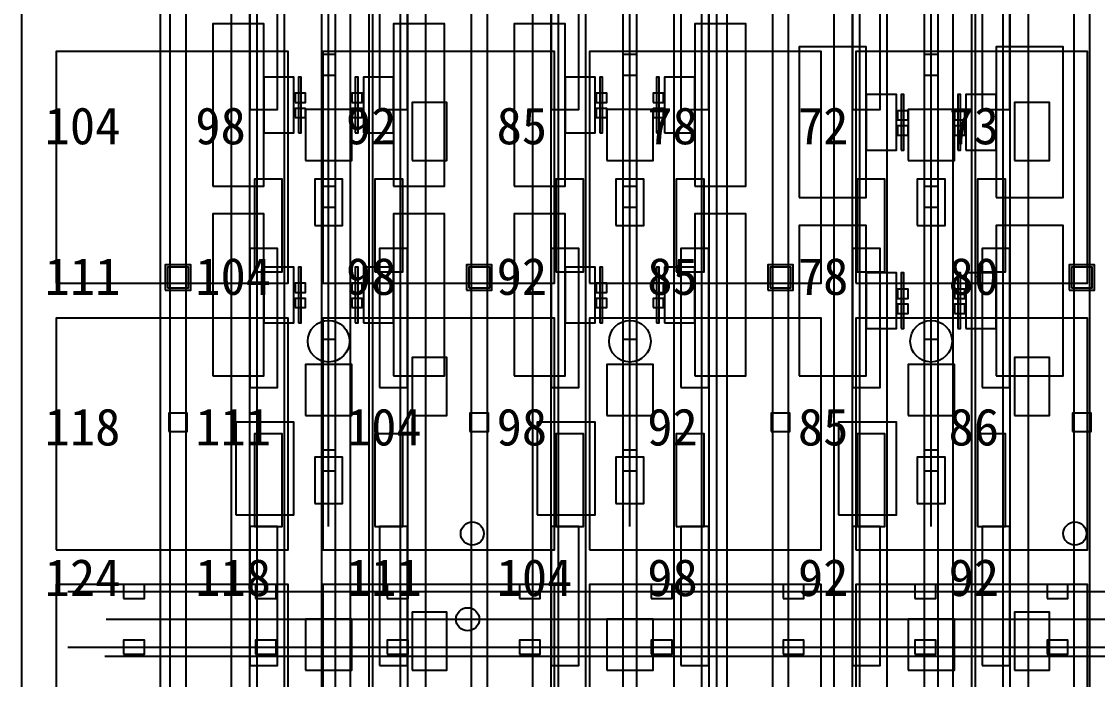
# Model space of a CAD drawing. Header units: metres. Extents: x -1640 to 1560, y -268 to 2338.
# Drawn here: x -281 to -234.57, y 963.4 to 991.8 of the extents above; entities that cross this region are included whole.
import ezdxf

# ---------------------------------------------------------------- set-up
doc = ezdxf.new("R2010")
doc.units = ezdxf.units.M
for name, color, linetype in [('1F_CHL', 4, 'Continuous'), ('1F_EHS_EXTINGUISHER_HYDRANT_CABINET_CONCEPT', 1, 'Continuous'), ('1F_PUMP', 2, 'Continuous'), ('1F_SCR', 3, 'Continuous'), ('1F_STRUCT_COLUMN', 8, 'Continuous'), ('1F_ZONE', 3, 'Continuous'), ('2F_CSF_LATERAL_RACK_CONCEPT', 9, 'Continuous'), ('2F_RFG', 5, 'Continuous'), ('2F_STRUCT_COLUMN', 8, 'Continuous'), ('2F_VMB', 6, 'Continuous'), ('2F_ZONE', 3, 'Continuous'), ('3F_CLEANROOM_OVERHEAD_PIPE_DUCT_CONCEPT', 9, 'Continuous'), ('3F_CVD', 3, 'Continuous'), ('3F_DIFF', 4, 'Continuous'), ('3F_EHS_EGRESS_DIST_M', 2, 'Continuous'), ('3F_EHS_EXTINGUISHER_HYDRANT_CABINET_CONCEPT', 1, 'Continuous'), ('3F_EHS_GAS_DETECTOR', 6, 'Continuous'), ('3F_FOUP', 5, 'Continuous'), ('3F_OHT', 9, 'Continuous'), ('3F_OHTV', 1, 'Continuous'), ('3F_STK', 3, 'Continuous'), ('3F_STRUCT_COLUMN', 8, 'Continuous'), ('3F_TBAR', 6, 'Continuous'), ('3F_ZONE', 3, 'Continuous'), ('4F_FFU', 1, 'Continuous'), ('4F_STRUCT_PLENUM_TRUSS_CONCEPT', 9, 'Continuous'), ('4F_ZONE', 3, 'Continuous'), ('5F_CHL', 4, 'Continuous'), ('5F_EHS_EXTINGUISHER_HYDRANT_CABINET_CONCEPT', 1, 'Continuous'), ('5F_PUMP', 2, 'Continuous'), ('5F_SCR', 3, 'Continuous'), ('5F_STRUCT_COLUMN', 8, 'Continuous'), ('5F_ZONE', 3, 'Continuous'), ('6F_CSF_LATERAL_RACK_CONCEPT', 9, 'Continuous'), ('6F_RFG', 5, 'Continuous'), ('6F_STRUCT_COLUMN', 8, 'Continuous'), ('6F_VMB', 6, 'Continuous'), ('6F_ZONE', 3, 'Continuous'), ('7F_CLEANROOM_OVERHEAD_PIPE_DUCT_CONCEPT', 9, 'Continuous'), ('7F_CVD', 3, 'Continuous'), ('7F_DIFF', 4, 'Continuous'), ('7F_EHS_EGRESS_DIST_M', 2, 'Continuous'), ('7F_EHS_EXTINGUISHER_HYDRANT_CABINET_CONCEPT', 1, 'Continuous'), ('7F_EHS_GAS_DETECTOR', 6, 'Continuous'), ('7F_FOUP', 5, 'Continuous'), ('7F_OHT', 9, 'Continuous'), ('7F_OHTV', 1, 'Continuous'), ('7F_STK', 3, 'Continuous'), ('7F_STRUCT_COLUMN', 8, 'Continuous'), ('7F_TBAR', 6, 'Continuous'), ('7F_ZONE', 3, 'Continuous'), ('8F_FFU', 1, 'Continuous'), ('8F_STRUCT_PLENUM_TRUSS_CONCEPT', 9, 'Continuous'), ('8F_ZONE', 3, 'Continuous'), ('EHS_TREATED_EXHAUST', 30, 'Continuous'), ('UTIL_ELEC.LV_CONCEPT', 2, 'Continuous'), ('UTIL_GAS.BULK_CONCEPT', 2, 'Continuous'), ('UTIL_GAS.SPEC_CONCEPT', 3, 'Continuous'), ('UTIL_PCW.R_CONCEPT', 1, 'Continuous'), ('UTIL_PCW.S_CONCEPT', 6, 'Continuous')]:
    doc.layers.add(name, color=color, linetype=linetype)

msp = doc.modelspace()

# ---------------------------------------------------------------- linework, layer by layer
at = {"layer": '1F_CHL'}
for points in [[(-264.15, 985.8), (-262.65, 985.8), (-262.65, 988.3), (-264.15, 988.3)], [(-238.15, 985.8), (-236.65, 985.8), (-236.65, 988.3), (-238.15, 988.3)], [(-264.15, 974.8), (-262.65, 974.8), (-262.65, 977.3), (-264.15, 977.3)], [(-238.15, 974.8), (-236.65, 974.8), (-236.65, 977.3), (-238.15, 977.3)], [(-264.15, 963.8), (-262.65, 963.8), (-262.65, 966.3), (-264.15, 966.3)], [(-238.15, 963.8), (-236.65, 963.8), (-236.65, 966.3), (-238.15, 966.3)]]:
    msp.add_lwpolyline(points, close=True, dxfattribs=at)
at = {"layer": '1F_EHS_EXTINGUISHER_HYDRANT_CABINET_CONCEPT'}
msp.add_circle((-261.75, 966), 0.5, dxfattribs=at)
at = {"layer": '1F_PUMP'}
for points in [[(-270.95, 981), (-269.75, 981), (-269.75, 985), (-270.95, 985)], [(-265.75, 981), (-264.55, 981), (-264.55, 985), (-265.75, 985)], [(-257.95, 981), (-256.75, 981), (-256.75, 985), (-257.95, 985)], [(-252.75, 981), (-251.55, 981), (-251.55, 985), (-252.75, 985)], [(-244.95, 981), (-243.75, 981), (-243.75, 985), (-244.95, 985)], [(-239.75, 981), (-238.55, 981), (-238.55, 985), (-239.75, 985)], [(-270.95, 970), (-269.75, 970), (-269.75, 974), (-270.95, 974)], [(-265.75, 970), (-264.55, 970), (-264.55, 974), (-265.75, 974)], [(-257.95, 970), (-256.75, 970), (-256.75, 974), (-257.95, 974)], [(-252.75, 970), (-251.55, 970), (-251.55, 974), (-252.75, 974)], [(-244.95, 970), (-243.75, 970), (-243.75, 974), (-244.95, 974)], [(-239.75, 970), (-238.55, 970), (-238.55, 974), (-239.75, 974)]]:
    msp.add_lwpolyline(points, close=True, dxfattribs=at)
at = {"layer": '1F_SCR'}
for points in [[(-268.75, 985.8), (-266.75, 985.8), (-266.75, 988), (-268.75, 988)], [(-255.75, 985.8), (-253.75, 985.8), (-253.75, 988), (-255.75, 988)], [(-242.75, 985.8), (-240.75, 985.8), (-240.75, 988), (-242.75, 988)], [(-268.75, 974.8), (-266.75, 974.8), (-266.75, 977), (-268.75, 977)], [(-255.75, 974.8), (-253.75, 974.8), (-253.75, 977), (-255.75, 977)], [(-242.75, 974.8), (-240.75, 974.8), (-240.75, 977), (-242.75, 977)], [(-268.75, 963.8), (-266.75, 963.8), (-266.75, 966), (-268.75, 966)], [(-255.75, 963.8), (-253.75, 963.8), (-253.75, 966), (-255.75, 966)], [(-242.75, 963.8), (-240.75, 963.8), (-240.75, 966), (-242.75, 966)]]:
    msp.add_lwpolyline(points, close=True, dxfattribs=at)
at = {"layer": '1F_STRUCT_COLUMN'}
for points in [[(-274.8, 980.2), (-273.7, 980.2), (-273.7, 981.3), (-274.8, 981.3)], [(-261.8, 980.2), (-260.7, 980.2), (-260.7, 981.3), (-261.8, 981.3)], [(-248.8, 980.2), (-247.7, 980.2), (-247.7, 981.3), (-248.8, 981.3)], [(-235.8, 980.2), (-234.7, 980.2), (-234.7, 981.3), (-235.8, 981.3)]]:
    msp.add_lwpolyline(points, close=True, dxfattribs=at)
at = {"layer": '1F_ZONE'}
msp.add_lwpolyline([(-281, 887), (-7.5, 887), (-7.5, 1045), (-281, 1045)], close=True, dxfattribs=at)
at = {"layer": '2F_CSF_LATERAL_RACK_CONCEPT'}
for points in [[(-271.95, 891), (-271.15, 891), (-271.15, 1041), (-271.95, 1041)], [(-264.35, 891), (-263.55, 891), (-263.55, 1041), (-264.35, 1041)], [(-258.95, 891), (-258.15, 891), (-258.15, 1041), (-258.95, 1041)], [(-251.35, 891), (-250.55, 891), (-250.55, 1041), (-251.35, 1041)], [(-245.95, 891), (-245.15, 891), (-245.15, 1041), (-245.95, 1041)], [(-238.35, 891), (-237.55, 891), (-237.55, 1041), (-238.35, 1041)]]:
    msp.add_lwpolyline(points, close=True, dxfattribs=at)
at = {"layer": '2F_RFG'}
for points in [[(-271.15, 988), (-269.95, 988), (-269.95, 994), (-271.15, 994)], [(-265.55, 988), (-264.35, 988), (-264.35, 994), (-265.55, 994)], [(-258.15, 988), (-256.95, 988), (-256.95, 994), (-258.15, 994)], [(-252.55, 988), (-251.35, 988), (-251.35, 994), (-252.55, 994)], [(-245.15, 988), (-243.95, 988), (-243.95, 994), (-245.15, 994)], [(-239.55, 988), (-238.35, 988), (-238.35, 994), (-239.55, 994)], [(-271.15, 976), (-269.95, 976), (-269.95, 982), (-271.15, 982)], [(-265.55, 976), (-264.35, 976), (-264.35, 982), (-265.55, 982)], [(-258.15, 976), (-256.95, 976), (-256.95, 982), (-258.15, 982)], [(-252.55, 976), (-251.35, 976), (-251.35, 982), (-252.55, 982)], [(-245.15, 976), (-243.95, 976), (-243.95, 982), (-245.15, 982)], [(-239.55, 976), (-238.35, 976), (-238.35, 982), (-239.55, 982)], [(-271.15, 964), (-269.95, 964), (-269.95, 970), (-271.15, 970)], [(-265.55, 964), (-264.35, 964), (-264.35, 970), (-265.55, 970)], [(-258.15, 964), (-256.95, 964), (-256.95, 970), (-258.15, 970)], [(-252.55, 964), (-251.35, 964), (-251.35, 970), (-252.55, 970)], [(-245.15, 964), (-243.95, 964), (-243.95, 970), (-245.15, 970)], [(-239.55, 964), (-238.35, 964), (-238.35, 970), (-239.55, 970)]]:
    msp.add_lwpolyline(points, close=True, dxfattribs=at)
at = {"layer": '2F_STRUCT_COLUMN'}
for points in [[(-274.7, 980.3), (-273.8, 980.3), (-273.8, 981.2), (-274.7, 981.2)], [(-261.7, 980.3), (-260.8, 980.3), (-260.8, 981.2), (-261.7, 981.2)], [(-248.7, 980.3), (-247.8, 980.3), (-247.8, 981.2), (-248.7, 981.2)], [(-235.7, 980.3), (-234.8, 980.3), (-234.8, 981.2), (-235.7, 981.2)]]:
    msp.add_lwpolyline(points, close=True, dxfattribs=at)
at = {"layer": '2F_VMB'}
for points in [[(-268.35, 983), (-267.15, 983), (-267.15, 985), (-268.35, 985)], [(-255.35, 983), (-254.15, 983), (-254.15, 985), (-255.35, 985)], [(-242.35, 983), (-241.15, 983), (-241.15, 985), (-242.35, 985)], [(-268.35, 971), (-267.15, 971), (-267.15, 973), (-268.35, 973)], [(-255.35, 971), (-254.15, 971), (-254.15, 973), (-255.35, 973)], [(-242.35, 971), (-241.15, 971), (-241.15, 973), (-242.35, 973)]]:
    msp.add_lwpolyline(points, close=True, dxfattribs=at)
at = {"layer": '2F_ZONE'}
msp.add_lwpolyline([(-281, 887), (-7.5, 887), (-7.5, 1045), (-281, 1045)], close=True, dxfattribs=at)
at = {"layer": '3F_CLEANROOM_OVERHEAD_PIPE_DUCT_CONCEPT'}
for points in [[(-270.85, 890), (-269.65, 890), (-269.65, 1042), (-270.85, 1042)], [(-265.85, 890), (-264.65, 890), (-264.65, 1042), (-265.85, 1042)], [(-257.85, 890), (-256.65, 890), (-256.65, 1042), (-257.85, 1042)], [(-252.85, 890), (-251.65, 890), (-251.65, 1042), (-252.85, 1042)], [(-244.85, 890), (-243.65, 890), (-243.65, 1042), (-244.85, 1042)], [(-239.85, 890), (-238.65, 890), (-238.65, 1042), (-239.85, 1042)]]:
    msp.add_lwpolyline(points, close=True, dxfattribs=at)
at = {"layer": '3F_CVD'}
for points in [[(-247.45, 984.2), (-244.55, 984.2), (-244.55, 990.7), (-247.45, 990.7)], [(-238.95, 984.2), (-236.05, 984.2), (-236.05, 990.7), (-238.95, 990.7)], [(-244.55, 986.25), (-243.25, 986.25), (-243.25, 988.65), (-244.55, 988.65)], [(-240.25, 986.25), (-238.95, 986.25), (-238.95, 988.65), (-240.25, 988.65)], [(-247.45, 976.5), (-244.55, 976.5), (-244.55, 983), (-247.45, 983)], [(-238.95, 976.5), (-236.05, 976.5), (-236.05, 983), (-238.95, 983)], [(-244.55, 978.55), (-243.25, 978.55), (-243.25, 980.95), (-244.55, 980.95)], [(-240.25, 978.55), (-238.95, 978.55), (-238.95, 980.95), (-240.25, 980.95)]]:
    msp.add_lwpolyline(points, close=True, dxfattribs=at)
at = {"layer": '3F_DIFF'}
for points in [[(-272.75, 984.7), (-270.55, 984.7), (-270.55, 991.7), (-272.75, 991.7)], [(-264.95, 984.7), (-262.75, 984.7), (-262.75, 991.7), (-264.95, 991.7)], [(-259.75, 984.7), (-257.55, 984.7), (-257.55, 991.7), (-259.75, 991.7)], [(-251.95, 984.7), (-249.75, 984.7), (-249.75, 991.7), (-251.95, 991.7)], [(-270.55, 987), (-269.25, 987), (-269.25, 989.4), (-270.55, 989.4)], [(-266.25, 987), (-264.95, 987), (-264.95, 989.4), (-266.25, 989.4)], [(-257.55, 987), (-256.25, 987), (-256.25, 989.4), (-257.55, 989.4)], [(-253.25, 987), (-251.95, 987), (-251.95, 989.4), (-253.25, 989.4)], [(-272.75, 976.5), (-270.55, 976.5), (-270.55, 983.5), (-272.75, 983.5)], [(-264.95, 976.5), (-262.75, 976.5), (-262.75, 983.5), (-264.95, 983.5)], [(-259.75, 976.5), (-257.55, 976.5), (-257.55, 983.5), (-259.75, 983.5)], [(-251.95, 976.5), (-249.75, 976.5), (-249.75, 983.5), (-251.95, 983.5)], [(-270.55, 978.8), (-269.25, 978.8), (-269.25, 981.2), (-270.55, 981.2)], [(-266.25, 978.8), (-264.95, 978.8), (-264.95, 981.2), (-266.25, 981.2)], [(-257.55, 978.8), (-256.25, 978.8), (-256.25, 981.2), (-257.55, 981.2)], [(-253.25, 978.8), (-251.95, 978.8), (-251.95, 981.2), (-253.25, 981.2)]]:
    msp.add_lwpolyline(points, close=True, dxfattribs=at)
at = {"layer": '3F_EHS_EXTINGUISHER_HYDRANT_CABINET_CONCEPT'}
for centre in [(-261.55, 969.7), (-235.55, 969.7)]:
    msp.add_circle(centre, 0.5, dxfattribs=at)
at = {"layer": '3F_EHS_GAS_DETECTOR'}
for centre in [(-267.75, 978), (-254.75, 978), (-241.75, 978)]:
    msp.add_circle(centre, 0.9, dxfattribs=at)
at = {"layer": '3F_FOUP'}
for points in [[(-269.2, 988.3), (-268.75, 988.3), (-268.75, 988.7), (-269.2, 988.7)], [(-266.75, 988.3), (-266.3, 988.3), (-266.3, 988.7), (-266.75, 988.7)], [(-256.2, 988.3), (-255.75, 988.3), (-255.75, 988.7), (-256.2, 988.7)], [(-253.75, 988.3), (-253.3, 988.3), (-253.3, 988.7), (-253.75, 988.7)], [(-269.2, 987.65), (-268.75, 987.65), (-268.75, 988.05), (-269.2, 988.05)], [(-266.75, 987.65), (-266.3, 987.65), (-266.3, 988.05), (-266.75, 988.05)], [(-256.2, 987.65), (-255.75, 987.65), (-255.75, 988.05), (-256.2, 988.05)], [(-253.75, 987.65), (-253.3, 987.65), (-253.3, 988.05), (-253.75, 988.05)], [(-243.2, 987.55), (-242.75, 987.55), (-242.75, 987.95), (-243.2, 987.95)], [(-240.75, 987.55), (-240.3, 987.55), (-240.3, 987.95), (-240.75, 987.95)], [(-243.2, 986.9), (-242.75, 986.9), (-242.75, 987.3), (-243.2, 987.3)], [(-240.75, 986.9), (-240.3, 986.9), (-240.3, 987.3), (-240.75, 987.3)], [(-269.2, 980.1), (-268.75, 980.1), (-268.75, 980.5), (-269.2, 980.5)], [(-266.75, 980.1), (-266.3, 980.1), (-266.3, 980.5), (-266.75, 980.5)], [(-256.2, 980.1), (-255.75, 980.1), (-255.75, 980.5), (-256.2, 980.5)], [(-253.75, 980.1), (-253.3, 980.1), (-253.3, 980.5), (-253.75, 980.5)], [(-243.2, 979.85), (-242.75, 979.85), (-242.75, 980.25), (-243.2, 980.25)], [(-240.75, 979.85), (-240.3, 979.85), (-240.3, 980.25), (-240.75, 980.25)], [(-269.2, 979.45), (-268.75, 979.45), (-268.75, 979.85), (-269.2, 979.85)], [(-266.75, 979.45), (-266.3, 979.45), (-266.3, 979.85), (-266.75, 979.85)], [(-256.2, 979.45), (-255.75, 979.45), (-255.75, 979.85), (-256.2, 979.85)], [(-253.75, 979.45), (-253.3, 979.45), (-253.3, 979.85), (-253.75, 979.85)], [(-243.2, 979.2), (-242.75, 979.2), (-242.75, 979.6), (-243.2, 979.6)], [(-240.75, 979.2), (-240.3, 979.2), (-240.3, 979.6), (-240.75, 979.6)]]:
    msp.add_lwpolyline(points, close=True, dxfattribs=at)
at = {"layer": '3F_OHT'}
for p, q in [((-267.75, 970), (-267.75, 1042)), ((-254.75, 970), (-254.75, 1042)), ((-241.75, 970), (-241.75, 1042)), ((-279, 967.2), (-9.5, 967.2)), ((-279, 964.8), (-9.5, 964.8))]:
    msp.add_line(p, q, dxfattribs=at)
at = {"layer": '3F_OHTV'}
for points in [[(-268.05, 989.48), (-267.45, 989.48), (-267.45, 990.38), (-268.05, 990.38)], [(-255.05, 989.48), (-254.45, 989.48), (-254.45, 990.38), (-255.05, 990.38)], [(-242.05, 989.48), (-241.45, 989.48), (-241.45, 990.38), (-242.05, 990.38)], [(-268.05, 983.78), (-267.45, 983.78), (-267.45, 984.68), (-268.05, 984.68)], [(-255.05, 983.78), (-254.45, 983.78), (-254.45, 984.68), (-255.05, 984.68)], [(-242.05, 983.78), (-241.45, 983.78), (-241.45, 984.68), (-242.05, 984.68)], [(-268.05, 978.09), (-267.45, 978.09), (-267.45, 978.99), (-268.05, 978.99)], [(-255.05, 978.09), (-254.45, 978.09), (-254.45, 978.99), (-255.05, 978.99)], [(-242.05, 978.09), (-241.45, 978.09), (-241.45, 978.99), (-242.05, 978.99)], [(-268.05, 972.4), (-267.45, 972.4), (-267.45, 973.3), (-268.05, 973.3)], [(-255.05, 972.4), (-254.45, 972.4), (-254.45, 973.3), (-255.05, 973.3)], [(-242.05, 972.4), (-241.45, 972.4), (-241.45, 973.3), (-242.05, 973.3)], [(-276.6, 966.9), (-275.7, 966.9), (-275.7, 967.5), (-276.6, 967.5)], [(-270.91, 966.9), (-270.01, 966.9), (-270.01, 967.5), (-270.91, 967.5)], [(-265.22, 966.9), (-264.32, 966.9), (-264.32, 967.5), (-265.22, 967.5)], [(-259.52, 966.9), (-258.62, 966.9), (-258.62, 967.5), (-259.52, 967.5)], [(-253.83, 966.9), (-252.93, 966.9), (-252.93, 967.5), (-253.83, 967.5)], [(-248.14, 966.9), (-247.24, 966.9), (-247.24, 967.5), (-248.14, 967.5)], [(-242.45, 966.9), (-241.55, 966.9), (-241.55, 967.5), (-242.45, 967.5)], [(-236.75, 966.9), (-235.85, 966.9), (-235.85, 967.5), (-236.75, 967.5)], [(-276.6, 964.5), (-275.7, 964.5), (-275.7, 965.1), (-276.6, 965.1)], [(-270.91, 964.5), (-270.01, 964.5), (-270.01, 965.1), (-270.91, 965.1)], [(-265.22, 964.5), (-264.32, 964.5), (-264.32, 965.1), (-265.22, 965.1)], [(-259.52, 964.5), (-258.62, 964.5), (-258.62, 965.1), (-259.52, 965.1)], [(-253.83, 964.5), (-252.93, 964.5), (-252.93, 965.1), (-253.83, 965.1)], [(-248.14, 964.5), (-247.24, 964.5), (-247.24, 965.1), (-248.14, 965.1)], [(-242.45, 964.5), (-241.55, 964.5), (-241.55, 965.1), (-242.45, 965.1)], [(-236.75, 964.5), (-235.85, 964.5), (-235.85, 965.1), (-236.75, 965.1)]]:
    msp.add_lwpolyline(points, close=True, dxfattribs=at)
at = {"layer": '3F_STK'}
for points in [[(-271.75, 970.5), (-269.25, 970.5), (-269.25, 974.5), (-271.75, 974.5)], [(-258.75, 970.5), (-256.25, 970.5), (-256.25, 974.5), (-258.75, 974.5)], [(-245.75, 970.5), (-243.25, 970.5), (-243.25, 974.5), (-245.75, 974.5)]]:
    msp.add_lwpolyline(points, close=True, dxfattribs=at)
at = {"layer": '3F_STRUCT_COLUMN'}
for points in [[(-274.65, 974.1), (-273.85, 974.1), (-273.85, 974.9), (-274.65, 974.9)], [(-261.65, 974.1), (-260.85, 974.1), (-260.85, 974.9), (-261.65, 974.9)], [(-248.65, 974.1), (-247.85, 974.1), (-247.85, 974.9), (-248.65, 974.9)], [(-235.65, 974.1), (-234.85, 974.1), (-234.85, 974.9), (-235.65, 974.9)]]:
    msp.add_lwpolyline(points, close=True, dxfattribs=at)
at = {"layer": '3F_TBAR'}
for points in [[(-269.05, 987), (-268.93, 987), (-268.93, 989.4), (-269.05, 989.4)], [(-266.6, 987), (-266.48, 987), (-266.48, 989.4), (-266.6, 989.4)], [(-256.05, 987), (-255.93, 987), (-255.93, 989.4), (-256.05, 989.4)], [(-253.6, 987), (-253.48, 987), (-253.48, 989.4), (-253.6, 989.4)], [(-243.05, 986.25), (-242.93, 986.25), (-242.93, 988.65), (-243.05, 988.65)], [(-240.6, 986.25), (-240.48, 986.25), (-240.48, 988.65), (-240.6, 988.65)], [(-269.05, 978.8), (-268.93, 978.8), (-268.93, 981.2), (-269.05, 981.2)], [(-266.6, 978.8), (-266.48, 978.8), (-266.48, 981.2), (-266.6, 981.2)], [(-256.05, 978.8), (-255.93, 978.8), (-255.93, 981.2), (-256.05, 981.2)], [(-253.6, 978.8), (-253.48, 978.8), (-253.48, 981.2), (-253.6, 981.2)], [(-243.05, 978.55), (-242.93, 978.55), (-242.93, 980.95), (-243.05, 980.95)], [(-240.6, 978.55), (-240.48, 978.55), (-240.48, 980.95), (-240.6, 980.95)]]:
    msp.add_lwpolyline(points, close=True, dxfattribs=at)
at = {"layer": '3F_ZONE'}
msp.add_lwpolyline([(-281, 887), (-7.5, 887), (-7.5, 1045), (-281, 1045)], close=True, dxfattribs=at)
at = {"layer": '4F_FFU'}
for points in [[(-279.5, 980.5), (-269.5, 980.5), (-269.5, 990.5), (-279.5, 990.5)], [(-268, 980.5), (-258, 980.5), (-258, 990.5), (-268, 990.5)], [(-256.5, 980.5), (-246.5, 980.5), (-246.5, 990.5), (-256.5, 990.5)], [(-245, 980.5), (-235, 980.5), (-235, 990.5), (-245, 990.5)], [(-279.5, 969), (-269.5, 969), (-269.5, 979), (-279.5, 979)], [(-268, 969), (-258, 969), (-258, 979), (-268, 979)], [(-256.5, 969), (-246.5, 969), (-246.5, 979), (-256.5, 979)], [(-245, 969), (-235, 969), (-235, 979), (-245, 979)], [(-279.5, 957.5), (-269.5, 957.5), (-269.5, 967.5), (-279.5, 967.5)], [(-268, 957.5), (-258, 957.5), (-258, 967.5), (-268, 967.5)], [(-256.5, 957.5), (-246.5, 957.5), (-246.5, 967.5), (-256.5, 967.5)], [(-245, 957.5), (-235, 957.5), (-235, 967.5), (-245, 967.5)]]:
    msp.add_lwpolyline(points, close=True, dxfattribs=at)
at = {"layer": '4F_STRUCT_PLENUM_TRUSS_CONCEPT'}
for points in [[(-274.6, 887), (-273.9, 887), (-273.9, 1045), (-274.6, 1045)], [(-261.6, 887), (-260.9, 887), (-260.9, 1045), (-261.6, 1045)], [(-248.6, 887), (-247.9, 887), (-247.9, 1045), (-248.6, 1045)], [(-235.6, 887), (-234.9, 887), (-234.9, 1045), (-235.6, 1045)]]:
    msp.add_lwpolyline(points, close=True, dxfattribs=at)
at = {"layer": '4F_ZONE'}
msp.add_lwpolyline([(-281, 887), (-7.5, 887), (-7.5, 1045), (-281, 1045)], close=True, dxfattribs=at)
at = {"layer": '5F_CHL'}
for points in [[(-264.15, 985.8), (-262.65, 985.8), (-262.65, 988.3), (-264.15, 988.3)], [(-238.15, 985.8), (-236.65, 985.8), (-236.65, 988.3), (-238.15, 988.3)], [(-264.15, 974.8), (-262.65, 974.8), (-262.65, 977.3), (-264.15, 977.3)], [(-238.15, 974.8), (-236.65, 974.8), (-236.65, 977.3), (-238.15, 977.3)], [(-264.15, 963.8), (-262.65, 963.8), (-262.65, 966.3), (-264.15, 966.3)], [(-238.15, 963.8), (-236.65, 963.8), (-236.65, 966.3), (-238.15, 966.3)]]:
    msp.add_lwpolyline(points, close=True, dxfattribs=at)
at = {"layer": '5F_EHS_EXTINGUISHER_HYDRANT_CABINET_CONCEPT'}
msp.add_circle((-261.75, 966), 0.5, dxfattribs=at)
at = {"layer": '5F_PUMP'}
for points in [[(-270.95, 981), (-269.75, 981), (-269.75, 985), (-270.95, 985)], [(-265.75, 981), (-264.55, 981), (-264.55, 985), (-265.75, 985)], [(-257.95, 981), (-256.75, 981), (-256.75, 985), (-257.95, 985)], [(-252.75, 981), (-251.55, 981), (-251.55, 985), (-252.75, 985)], [(-244.95, 981), (-243.75, 981), (-243.75, 985), (-244.95, 985)], [(-239.75, 981), (-238.55, 981), (-238.55, 985), (-239.75, 985)], [(-270.95, 970), (-269.75, 970), (-269.75, 974), (-270.95, 974)], [(-265.75, 970), (-264.55, 970), (-264.55, 974), (-265.75, 974)], [(-257.95, 970), (-256.75, 970), (-256.75, 974), (-257.95, 974)], [(-252.75, 970), (-251.55, 970), (-251.55, 974), (-252.75, 974)], [(-244.95, 970), (-243.75, 970), (-243.75, 974), (-244.95, 974)], [(-239.75, 970), (-238.55, 970), (-238.55, 974), (-239.75, 974)]]:
    msp.add_lwpolyline(points, close=True, dxfattribs=at)
at = {"layer": '5F_SCR'}
for points in [[(-268.75, 985.8), (-266.75, 985.8), (-266.75, 988), (-268.75, 988)], [(-255.75, 985.8), (-253.75, 985.8), (-253.75, 988), (-255.75, 988)], [(-242.75, 985.8), (-240.75, 985.8), (-240.75, 988), (-242.75, 988)], [(-268.75, 974.8), (-266.75, 974.8), (-266.75, 977), (-268.75, 977)], [(-255.75, 974.8), (-253.75, 974.8), (-253.75, 977), (-255.75, 977)], [(-242.75, 974.8), (-240.75, 974.8), (-240.75, 977), (-242.75, 977)], [(-268.75, 963.8), (-266.75, 963.8), (-266.75, 966), (-268.75, 966)], [(-255.75, 963.8), (-253.75, 963.8), (-253.75, 966), (-255.75, 966)], [(-242.75, 963.8), (-240.75, 963.8), (-240.75, 966), (-242.75, 966)]]:
    msp.add_lwpolyline(points, close=True, dxfattribs=at)
at = {"layer": '5F_STRUCT_COLUMN'}
for points in [[(-274.8, 980.2), (-273.7, 980.2), (-273.7, 981.3), (-274.8, 981.3)], [(-261.8, 980.2), (-260.7, 980.2), (-260.7, 981.3), (-261.8, 981.3)], [(-248.8, 980.2), (-247.7, 980.2), (-247.7, 981.3), (-248.8, 981.3)], [(-235.8, 980.2), (-234.7, 980.2), (-234.7, 981.3), (-235.8, 981.3)]]:
    msp.add_lwpolyline(points, close=True, dxfattribs=at)
at = {"layer": '5F_ZONE'}
msp.add_lwpolyline([(-281, 887), (-7.5, 887), (-7.5, 1045), (-281, 1045)], close=True, dxfattribs=at)
at = {"layer": '6F_CSF_LATERAL_RACK_CONCEPT'}
for points in [[(-271.95, 891), (-271.15, 891), (-271.15, 1041), (-271.95, 1041)], [(-264.35, 891), (-263.55, 891), (-263.55, 1041), (-264.35, 1041)], [(-258.95, 891), (-258.15, 891), (-258.15, 1041), (-258.95, 1041)], [(-251.35, 891), (-250.55, 891), (-250.55, 1041), (-251.35, 1041)], [(-245.95, 891), (-245.15, 891), (-245.15, 1041), (-245.95, 1041)], [(-238.35, 891), (-237.55, 891), (-237.55, 1041), (-238.35, 1041)]]:
    msp.add_lwpolyline(points, close=True, dxfattribs=at)
at = {"layer": '6F_RFG'}
for points in [[(-271.15, 988), (-269.95, 988), (-269.95, 994), (-271.15, 994)], [(-265.55, 988), (-264.35, 988), (-264.35, 994), (-265.55, 994)], [(-258.15, 988), (-256.95, 988), (-256.95, 994), (-258.15, 994)], [(-252.55, 988), (-251.35, 988), (-251.35, 994), (-252.55, 994)], [(-245.15, 988), (-243.95, 988), (-243.95, 994), (-245.15, 994)], [(-239.55, 988), (-238.35, 988), (-238.35, 994), (-239.55, 994)], [(-271.15, 976), (-269.95, 976), (-269.95, 982), (-271.15, 982)], [(-265.55, 976), (-264.35, 976), (-264.35, 982), (-265.55, 982)], [(-258.15, 976), (-256.95, 976), (-256.95, 982), (-258.15, 982)], [(-252.55, 976), (-251.35, 976), (-251.35, 982), (-252.55, 982)], [(-245.15, 976), (-243.95, 976), (-243.95, 982), (-245.15, 982)], [(-239.55, 976), (-238.35, 976), (-238.35, 982), (-239.55, 982)], [(-271.15, 964), (-269.95, 964), (-269.95, 970), (-271.15, 970)], [(-265.55, 964), (-264.35, 964), (-264.35, 970), (-265.55, 970)], [(-258.15, 964), (-256.95, 964), (-256.95, 970), (-258.15, 970)], [(-252.55, 964), (-251.35, 964), (-251.35, 970), (-252.55, 970)], [(-245.15, 964), (-243.95, 964), (-243.95, 970), (-245.15, 970)], [(-239.55, 964), (-238.35, 964), (-238.35, 970), (-239.55, 970)]]:
    msp.add_lwpolyline(points, close=True, dxfattribs=at)
at = {"layer": '6F_STRUCT_COLUMN'}
for points in [[(-274.7, 980.3), (-273.8, 980.3), (-273.8, 981.2), (-274.7, 981.2)], [(-261.7, 980.3), (-260.8, 980.3), (-260.8, 981.2), (-261.7, 981.2)], [(-248.7, 980.3), (-247.8, 980.3), (-247.8, 981.2), (-248.7, 981.2)], [(-235.7, 980.3), (-234.8, 980.3), (-234.8, 981.2), (-235.7, 981.2)]]:
    msp.add_lwpolyline(points, close=True, dxfattribs=at)
at = {"layer": '6F_VMB'}
for points in [[(-268.35, 983), (-267.15, 983), (-267.15, 985), (-268.35, 985)], [(-255.35, 983), (-254.15, 983), (-254.15, 985), (-255.35, 985)], [(-242.35, 983), (-241.15, 983), (-241.15, 985), (-242.35, 985)], [(-268.35, 971), (-267.15, 971), (-267.15, 973), (-268.35, 973)], [(-255.35, 971), (-254.15, 971), (-254.15, 973), (-255.35, 973)], [(-242.35, 971), (-241.15, 971), (-241.15, 973), (-242.35, 973)]]:
    msp.add_lwpolyline(points, close=True, dxfattribs=at)
at = {"layer": '6F_ZONE'}
msp.add_lwpolyline([(-281, 887), (-7.5, 887), (-7.5, 1045), (-281, 1045)], close=True, dxfattribs=at)
at = {"layer": '7F_CLEANROOM_OVERHEAD_PIPE_DUCT_CONCEPT'}
for points in [[(-270.85, 890), (-269.65, 890), (-269.65, 1042), (-270.85, 1042)], [(-265.85, 890), (-264.65, 890), (-264.65, 1042), (-265.85, 1042)], [(-257.85, 890), (-256.65, 890), (-256.65, 1042), (-257.85, 1042)], [(-252.85, 890), (-251.65, 890), (-251.65, 1042), (-252.85, 1042)], [(-244.85, 890), (-243.65, 890), (-243.65, 1042), (-244.85, 1042)], [(-239.85, 890), (-238.65, 890), (-238.65, 1042), (-239.85, 1042)]]:
    msp.add_lwpolyline(points, close=True, dxfattribs=at)
at = {"layer": '7F_CVD'}
for points in [[(-247.45, 984.2), (-244.55, 984.2), (-244.55, 990.7), (-247.45, 990.7)], [(-238.95, 984.2), (-236.05, 984.2), (-236.05, 990.7), (-238.95, 990.7)], [(-244.55, 986.25), (-243.25, 986.25), (-243.25, 988.65), (-244.55, 988.65)], [(-240.25, 986.25), (-238.95, 986.25), (-238.95, 988.65), (-240.25, 988.65)], [(-247.45, 976.5), (-244.55, 976.5), (-244.55, 983), (-247.45, 983)], [(-238.95, 976.5), (-236.05, 976.5), (-236.05, 983), (-238.95, 983)], [(-244.55, 978.55), (-243.25, 978.55), (-243.25, 980.95), (-244.55, 980.95)], [(-240.25, 978.55), (-238.95, 978.55), (-238.95, 980.95), (-240.25, 980.95)]]:
    msp.add_lwpolyline(points, close=True, dxfattribs=at)
at = {"layer": '7F_DIFF'}
for points in [[(-272.75, 984.7), (-270.55, 984.7), (-270.55, 991.7), (-272.75, 991.7)], [(-264.95, 984.7), (-262.75, 984.7), (-262.75, 991.7), (-264.95, 991.7)], [(-259.75, 984.7), (-257.55, 984.7), (-257.55, 991.7), (-259.75, 991.7)], [(-251.95, 984.7), (-249.75, 984.7), (-249.75, 991.7), (-251.95, 991.7)], [(-270.55, 987), (-269.25, 987), (-269.25, 989.4), (-270.55, 989.4)], [(-266.25, 987), (-264.95, 987), (-264.95, 989.4), (-266.25, 989.4)], [(-257.55, 987), (-256.25, 987), (-256.25, 989.4), (-257.55, 989.4)], [(-253.25, 987), (-251.95, 987), (-251.95, 989.4), (-253.25, 989.4)], [(-272.75, 976.5), (-270.55, 976.5), (-270.55, 983.5), (-272.75, 983.5)], [(-264.95, 976.5), (-262.75, 976.5), (-262.75, 983.5), (-264.95, 983.5)], [(-259.75, 976.5), (-257.55, 976.5), (-257.55, 983.5), (-259.75, 983.5)], [(-251.95, 976.5), (-249.75, 976.5), (-249.75, 983.5), (-251.95, 983.5)], [(-270.55, 978.8), (-269.25, 978.8), (-269.25, 981.2), (-270.55, 981.2)], [(-266.25, 978.8), (-264.95, 978.8), (-264.95, 981.2), (-266.25, 981.2)], [(-257.55, 978.8), (-256.25, 978.8), (-256.25, 981.2), (-257.55, 981.2)], [(-253.25, 978.8), (-251.95, 978.8), (-251.95, 981.2), (-253.25, 981.2)]]:
    msp.add_lwpolyline(points, close=True, dxfattribs=at)
at = {"layer": '7F_EHS_EXTINGUISHER_HYDRANT_CABINET_CONCEPT'}
for centre in [(-261.55, 969.7), (-235.55, 969.7)]:
    msp.add_circle(centre, 0.5, dxfattribs=at)
at = {"layer": '7F_EHS_GAS_DETECTOR'}
for centre in [(-267.75, 978), (-254.75, 978), (-241.75, 978)]:
    msp.add_circle(centre, 0.9, dxfattribs=at)
at = {"layer": '7F_FOUP'}
for points in [[(-269.2, 988.3), (-268.75, 988.3), (-268.75, 988.7), (-269.2, 988.7)], [(-266.75, 988.3), (-266.3, 988.3), (-266.3, 988.7), (-266.75, 988.7)], [(-256.2, 988.3), (-255.75, 988.3), (-255.75, 988.7), (-256.2, 988.7)], [(-253.75, 988.3), (-253.3, 988.3), (-253.3, 988.7), (-253.75, 988.7)], [(-269.2, 987.65), (-268.75, 987.65), (-268.75, 988.05), (-269.2, 988.05)], [(-266.75, 987.65), (-266.3, 987.65), (-266.3, 988.05), (-266.75, 988.05)], [(-256.2, 987.65), (-255.75, 987.65), (-255.75, 988.05), (-256.2, 988.05)], [(-253.75, 987.65), (-253.3, 987.65), (-253.3, 988.05), (-253.75, 988.05)], [(-243.2, 987.55), (-242.75, 987.55), (-242.75, 987.95), (-243.2, 987.95)], [(-240.75, 987.55), (-240.3, 987.55), (-240.3, 987.95), (-240.75, 987.95)], [(-243.2, 986.9), (-242.75, 986.9), (-242.75, 987.3), (-243.2, 987.3)], [(-240.75, 986.9), (-240.3, 986.9), (-240.3, 987.3), (-240.75, 987.3)], [(-269.2, 980.1), (-268.75, 980.1), (-268.75, 980.5), (-269.2, 980.5)], [(-266.75, 980.1), (-266.3, 980.1), (-266.3, 980.5), (-266.75, 980.5)], [(-256.2, 980.1), (-255.75, 980.1), (-255.75, 980.5), (-256.2, 980.5)], [(-253.75, 980.1), (-253.3, 980.1), (-253.3, 980.5), (-253.75, 980.5)], [(-243.2, 979.85), (-242.75, 979.85), (-242.75, 980.25), (-243.2, 980.25)], [(-240.75, 979.85), (-240.3, 979.85), (-240.3, 980.25), (-240.75, 980.25)], [(-269.2, 979.45), (-268.75, 979.45), (-268.75, 979.85), (-269.2, 979.85)], [(-266.75, 979.45), (-266.3, 979.45), (-266.3, 979.85), (-266.75, 979.85)], [(-256.2, 979.45), (-255.75, 979.45), (-255.75, 979.85), (-256.2, 979.85)], [(-253.75, 979.45), (-253.3, 979.45), (-253.3, 979.85), (-253.75, 979.85)], [(-243.2, 979.2), (-242.75, 979.2), (-242.75, 979.6), (-243.2, 979.6)], [(-240.75, 979.2), (-240.3, 979.2), (-240.3, 979.6), (-240.75, 979.6)]]:
    msp.add_lwpolyline(points, close=True, dxfattribs=at)
at = {"layer": '7F_OHT'}
for p, q in [((-267.75, 970), (-267.75, 1042)), ((-254.75, 970), (-254.75, 1042)), ((-241.75, 970), (-241.75, 1042)), ((-279, 967.2), (-9.5, 967.2)), ((-279, 964.8), (-9.5, 964.8))]:
    msp.add_line(p, q, dxfattribs=at)
at = {"layer": '7F_OHTV'}
for points in [[(-268.05, 989.48), (-267.45, 989.48), (-267.45, 990.38), (-268.05, 990.38)], [(-255.05, 989.48), (-254.45, 989.48), (-254.45, 990.38), (-255.05, 990.38)], [(-242.05, 989.48), (-241.45, 989.48), (-241.45, 990.38), (-242.05, 990.38)], [(-268.05, 983.78), (-267.45, 983.78), (-267.45, 984.68), (-268.05, 984.68)], [(-255.05, 983.78), (-254.45, 983.78), (-254.45, 984.68), (-255.05, 984.68)], [(-242.05, 983.78), (-241.45, 983.78), (-241.45, 984.68), (-242.05, 984.68)], [(-268.05, 978.09), (-267.45, 978.09), (-267.45, 978.99), (-268.05, 978.99)], [(-255.05, 978.09), (-254.45, 978.09), (-254.45, 978.99), (-255.05, 978.99)], [(-242.05, 978.09), (-241.45, 978.09), (-241.45, 978.99), (-242.05, 978.99)], [(-268.05, 972.4), (-267.45, 972.4), (-267.45, 973.3), (-268.05, 973.3)], [(-255.05, 972.4), (-254.45, 972.4), (-254.45, 973.3), (-255.05, 973.3)], [(-242.05, 972.4), (-241.45, 972.4), (-241.45, 973.3), (-242.05, 973.3)], [(-276.6, 966.9), (-275.7, 966.9), (-275.7, 967.5), (-276.6, 967.5)], [(-270.91, 966.9), (-270.01, 966.9), (-270.01, 967.5), (-270.91, 967.5)], [(-265.22, 966.9), (-264.32, 966.9), (-264.32, 967.5), (-265.22, 967.5)], [(-259.52, 966.9), (-258.62, 966.9), (-258.62, 967.5), (-259.52, 967.5)], [(-253.83, 966.9), (-252.93, 966.9), (-252.93, 967.5), (-253.83, 967.5)], [(-248.14, 966.9), (-247.24, 966.9), (-247.24, 967.5), (-248.14, 967.5)], [(-242.45, 966.9), (-241.55, 966.9), (-241.55, 967.5), (-242.45, 967.5)], [(-236.75, 966.9), (-235.85, 966.9), (-235.85, 967.5), (-236.75, 967.5)], [(-276.6, 964.5), (-275.7, 964.5), (-275.7, 965.1), (-276.6, 965.1)], [(-270.91, 964.5), (-270.01, 964.5), (-270.01, 965.1), (-270.91, 965.1)], [(-265.22, 964.5), (-264.32, 964.5), (-264.32, 965.1), (-265.22, 965.1)], [(-259.52, 964.5), (-258.62, 964.5), (-258.62, 965.1), (-259.52, 965.1)], [(-253.83, 964.5), (-252.93, 964.5), (-252.93, 965.1), (-253.83, 965.1)], [(-248.14, 964.5), (-247.24, 964.5), (-247.24, 965.1), (-248.14, 965.1)], [(-242.45, 964.5), (-241.55, 964.5), (-241.55, 965.1), (-242.45, 965.1)], [(-236.75, 964.5), (-235.85, 964.5), (-235.85, 965.1), (-236.75, 965.1)]]:
    msp.add_lwpolyline(points, close=True, dxfattribs=at)
at = {"layer": '7F_STK'}
for points in [[(-271.75, 970.5), (-269.25, 970.5), (-269.25, 974.5), (-271.75, 974.5)], [(-258.75, 970.5), (-256.25, 970.5), (-256.25, 974.5), (-258.75, 974.5)], [(-245.75, 970.5), (-243.25, 970.5), (-243.25, 974.5), (-245.75, 974.5)]]:
    msp.add_lwpolyline(points, close=True, dxfattribs=at)
at = {"layer": '7F_STRUCT_COLUMN'}
for points in [[(-274.65, 974.1), (-273.85, 974.1), (-273.85, 974.9), (-274.65, 974.9)], [(-261.65, 974.1), (-260.85, 974.1), (-260.85, 974.9), (-261.65, 974.9)], [(-248.65, 974.1), (-247.85, 974.1), (-247.85, 974.9), (-248.65, 974.9)], [(-235.65, 974.1), (-234.85, 974.1), (-234.85, 974.9), (-235.65, 974.9)]]:
    msp.add_lwpolyline(points, close=True, dxfattribs=at)
at = {"layer": '7F_TBAR'}
for points in [[(-269.05, 987), (-268.93, 987), (-268.93, 989.4), (-269.05, 989.4)], [(-266.6, 987), (-266.48, 987), (-266.48, 989.4), (-266.6, 989.4)], [(-256.05, 987), (-255.93, 987), (-255.93, 989.4), (-256.05, 989.4)], [(-253.6, 987), (-253.48, 987), (-253.48, 989.4), (-253.6, 989.4)], [(-243.05, 986.25), (-242.93, 986.25), (-242.93, 988.65), (-243.05, 988.65)], [(-240.6, 986.25), (-240.48, 986.25), (-240.48, 988.65), (-240.6, 988.65)], [(-269.05, 978.8), (-268.93, 978.8), (-268.93, 981.2), (-269.05, 981.2)], [(-266.6, 978.8), (-266.48, 978.8), (-266.48, 981.2), (-266.6, 981.2)], [(-256.05, 978.8), (-255.93, 978.8), (-255.93, 981.2), (-256.05, 981.2)], [(-253.6, 978.8), (-253.48, 978.8), (-253.48, 981.2), (-253.6, 981.2)], [(-243.05, 978.55), (-242.93, 978.55), (-242.93, 980.95), (-243.05, 980.95)], [(-240.6, 978.55), (-240.48, 978.55), (-240.48, 980.95), (-240.6, 980.95)]]:
    msp.add_lwpolyline(points, close=True, dxfattribs=at)
at = {"layer": '7F_ZONE'}
msp.add_lwpolyline([(-281, 887), (-7.5, 887), (-7.5, 1045), (-281, 1045)], close=True, dxfattribs=at)
at = {"layer": '8F_FFU'}
for points in [[(-279.5, 980.5), (-269.5, 980.5), (-269.5, 990.5), (-279.5, 990.5)], [(-268, 980.5), (-258, 980.5), (-258, 990.5), (-268, 990.5)], [(-256.5, 980.5), (-246.5, 980.5), (-246.5, 990.5), (-256.5, 990.5)], [(-245, 980.5), (-235, 980.5), (-235, 990.5), (-245, 990.5)], [(-279.5, 969), (-269.5, 969), (-269.5, 979), (-279.5, 979)], [(-268, 969), (-258, 969), (-258, 979), (-268, 979)], [(-256.5, 969), (-246.5, 969), (-246.5, 979), (-256.5, 979)], [(-245, 969), (-235, 969), (-235, 979), (-245, 979)], [(-279.5, 957.5), (-269.5, 957.5), (-269.5, 967.5), (-279.5, 967.5)], [(-268, 957.5), (-258, 957.5), (-258, 967.5), (-268, 967.5)], [(-256.5, 957.5), (-246.5, 957.5), (-246.5, 967.5), (-256.5, 967.5)], [(-245, 957.5), (-235, 957.5), (-235, 967.5), (-245, 967.5)]]:
    msp.add_lwpolyline(points, close=True, dxfattribs=at)
at = {"layer": '8F_STRUCT_PLENUM_TRUSS_CONCEPT'}
for points in [[(-274.6, 887), (-273.9, 887), (-273.9, 1045), (-274.6, 1045)], [(-261.6, 887), (-260.9, 887), (-260.9, 1045), (-261.6, 1045)], [(-248.6, 887), (-247.9, 887), (-247.9, 1045), (-248.6, 1045)], [(-235.6, 887), (-234.9, 887), (-234.9, 1045), (-235.6, 1045)]]:
    msp.add_lwpolyline(points, close=True, dxfattribs=at)
at = {"layer": '8F_ZONE'}
msp.add_lwpolyline([(-281, 887), (-7.5, 887), (-7.5, 1045), (-281, 1045)], close=True, dxfattribs=at)
at = {"layer": 'EHS_TREATED_EXHAUST'}
for points in [[(-268.05, 891), (-267.45, 891), (-267.45, 1053), (-268.05, 1053)], [(-268.05, 891), (-267.45, 891), (-267.45, 1053), (-268.05, 1053)], [(-255.05, 891), (-254.45, 891), (-254.45, 1053), (-255.05, 1053)], [(-255.05, 891), (-254.45, 891), (-254.45, 1053), (-255.05, 1053)], [(-242.05, 891), (-241.45, 891), (-241.45, 1053), (-242.05, 1053)], [(-242.05, 891), (-241.45, 891), (-241.45, 1053), (-242.05, 1053)]]:
    msp.add_lwpolyline(points, close=True, dxfattribs=at)
at = {"layer": 'UTIL_ELEC.LV_CONCEPT'}
msp.add_line((-251, 892.7), (-251, 1053.3), dxfattribs=at)
msp.add_line((-251, 892.7), (-251, 1053.3), dxfattribs=at)
at = {"layer": 'UTIL_GAS.BULK_CONCEPT'}
msp.add_line((-277.35, 966), (286.35, 966), dxfattribs=at)
msp.add_line((-277.35, 966), (286.35, 966), dxfattribs=at)
at = {"layer": 'UTIL_GAS.SPEC_CONCEPT'}
for q in [(-275, 1056.8), (-275, 1056.8), (-275, 1025.3), (-275, 1025.3)]:
    msp.add_line((-275, 906.7), q, dxfattribs=at)
at = {"layer": 'UTIL_PCW.R_CONCEPT'}
for p, q in [((-266.005, 892.77), (-266.005, 1039.22)), ((-266.005, 892.77), (-266.005, 1039.22)), ((-239.995, 892.77), (-239.995, 1039.22)), ((-239.995, 892.77), (-239.995, 1039.22)), ((-277.4, 964.4), (286.4, 964.4)), ((-277.4, 964.4), (286.4, 964.4))]:
    msp.add_line(p, q, dxfattribs=at)
at = {"layer": 'UTIL_PCW.S_CONCEPT'}
for p, q in [((-266.805, 892.77), (-266.805, 1039.22)), ((-266.805, 892.77), (-266.805, 1039.22)), ((-240.805, 892.77), (-240.805, 1039.22)), ((-240.805, 892.77), (-240.805, 1039.22))]:
    msp.add_line(p, q, dxfattribs=at)

# ---------------------------------------------------------------- texts
at = {"layer": '3F_EHS_EGRESS_DIST_M'}
for s, p in [('104', (-280, 986.5)), ('98', (-273.5, 986.5)), ('92', (-267, 986.5)), ('85', (-260.5, 986.5)), ('78', (-254, 986.5)), ('72', (-247.5, 986.5)), ('73', (-241, 986.5)), ('111', (-280, 980)), ('104', (-273.5, 980)), ('98', (-267, 980)), ('92', (-260.5, 980)), ('85', (-254, 980)), ('78', (-247.5, 980)), ('80', (-241, 980)), ('118', (-280, 973.5)), ('111', (-273.5, 973.5)), ('104', (-267, 973.5)), ('98', (-260.5, 973.5)), ('92', (-254, 973.5)), ('85', (-247.5, 973.5)), ('86', (-241, 973.5)), ('124', (-280, 967)), ('118', (-273.5, 967)), ('111', (-267, 967)), ('104', (-260.5, 967)), ('98', (-254, 967)), ('92', (-247.5, 967)), ('92', (-241, 967))]:
    msp.add_text(s, height=1.6, dxfattribs=at).set_placement(p)
at = {"layer": '7F_EHS_EGRESS_DIST_M'}
for s, p in [('104', (-280, 986.5)), ('98', (-273.5, 986.5)), ('92', (-267, 986.5)), ('85', (-260.5, 986.5)), ('78', (-254, 986.5)), ('72', (-247.5, 986.5)), ('73', (-241, 986.5)), ('111', (-280, 980)), ('104', (-273.5, 980)), ('98', (-267, 980)), ('92', (-260.5, 980)), ('85', (-254, 980)), ('78', (-247.5, 980)), ('80', (-241, 980)), ('118', (-280, 973.5)), ('111', (-273.5, 973.5)), ('104', (-267, 973.5)), ('98', (-260.5, 973.5)), ('92', (-254, 973.5)), ('85', (-247.5, 973.5)), ('86', (-241, 973.5)), ('124', (-280, 967)), ('118', (-273.5, 967)), ('111', (-267, 967)), ('104', (-260.5, 967)), ('98', (-254, 967)), ('92', (-247.5, 967)), ('92', (-241, 967))]:
    msp.add_text(s, height=1.6, dxfattribs=at).set_placement(p)

doc.saveas('drawing.dxf')
